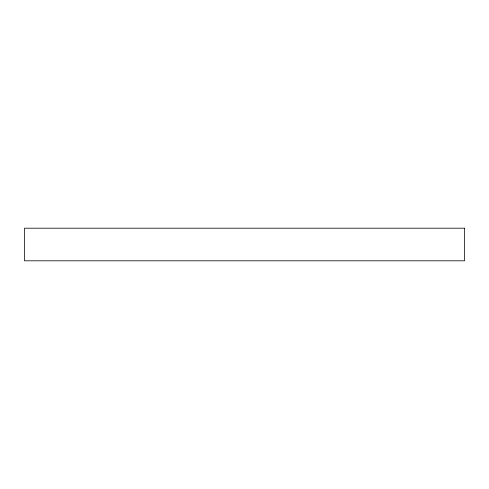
<?xml version="1.0" encoding="UTF-8"?>
<svg xmlns="http://www.w3.org/2000/svg" width="489" height="489" viewBox="0 0 489 489"><rect width="100%" height="100%" fill="white"/><g stroke="black" fill="none" stroke-linecap="round" stroke-linejoin="round"><path stroke-width="0.73" d="M464.55 228.198L24.45 228.198L24.45 260.802L464.55 260.802L464.55 228.198"/></g></svg>
